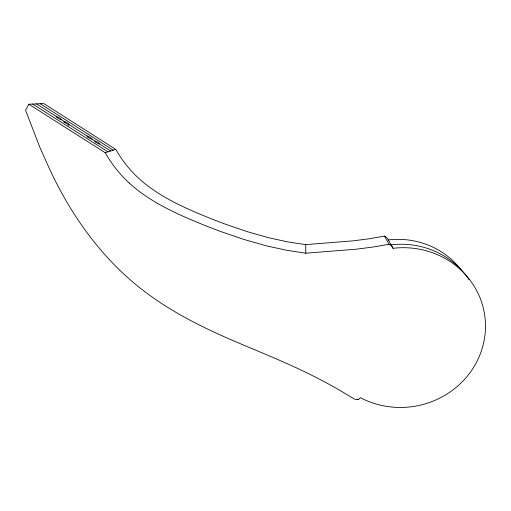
<?xml version="1.0" encoding="UTF-8"?>
<svg xmlns="http://www.w3.org/2000/svg" width="511" height="511" viewBox="0 0 511 511"><rect width="100%" height="100%" fill="white"/><g stroke="black" fill="none" stroke-linecap="round" stroke-linejoin="round"><path stroke-width="0.77" d="M358.396 399.308A5.193 4.893 -1.4 0 0 360.319 397.635A83.791 79.742 -10.7 0 0 483.706 342.574A83.791 79.742 -10.7 0 0 393.055 248.301L388.322 239.946A7.441 7.218 -19.2 0 0 384.521 236.108L369.229 238.778L353.382 240.815L305.699 244.628L287.776 241.895L268.754 237.768L247.049 231.598L225.53 224.227A825.655 706.151 -74.9 0 1 209.401 218.044C184.273 207.785 158.672 196.671 138.449 178.071A117.185 114.234 75.5 0 1 119.465 155.453L115.786 149.404L43.697 103.535L28.897 104.244L25.55 110.184L39.864 147.36L47.715 164.932C70.48 215.47 103.886 262.175 149.155 294.866C177.489 315.562 209.338 330.668 241.562 344.222C266.467 354.723 291.557 364.886 315.632 377.207A439.441 376.575 15.4 0 1 353.178 398.401L355.317 399.385L357.227 399.576M68.033 125.77L68.806 124.422L87.081 136.041M28.897 104.244L105.157 152.7L115.786 149.404M129.155 182.957C150.534 202.573 177.579 214.307 204.125 225.134A890.43 754.281 -74.9 0 0 221.148 231.655L243.875 239.435L266.787 245.944L286.869 250.301L305.789 253.194L356.148 249.202L372.883 247.069L389.031 244.277L384.508 236.127M40.145 103.707L113.238 150.189M36.498 103.88L56.267 116.451M61.096 119.517L63.99 121.356M91.884 139.094L94.759 140.921M99.549 143.968L110.619 151.007M32.749 104.059L107.923 151.837M105.157 152.7L109.06 159.087A123.969 120.749 74.4 0 0 129.142 182.97M305.699 244.628L305.789 253.194M391.1 244.846A81.977 78.119 -10.9 0 1 469.072 279.785M389.037 244.252A7.863 7.608 -18.2 0 1 393.087 248.289M358.377 399.276A3.743 3.526 -1.4 0 1 357.227 399.576M388.322 239.946A79.39 75.807 -11.2 0 1 461.382 270.313M57.162 117.619A2.938 0.517 30 0 0 61.218 119.459A2.938 0.517 30 0 0 57.654 116.872A2.938 0.517 30 0 0 57.162 117.619M95.621 142.058A2.887 0.524 30.5 0 0 99.626 143.923A2.887 0.524 30.5 0 0 96.209 141.355A2.887 0.524 30.5 0 0 95.621 142.058M87.918 137.165A2.894 0.524 30.4 0 0 91.961 139.049A2.894 0.524 30.4 0 0 88.556 136.488A2.894 0.524 30.4 0 0 87.918 137.165M64.903 122.544A2.925 0.517 30.1 0 0 68.928 124.358A2.925 0.517 30.1 0 0 65.357 121.771A2.925 0.517 30.1 0 0 64.903 122.544"/></g></svg>
